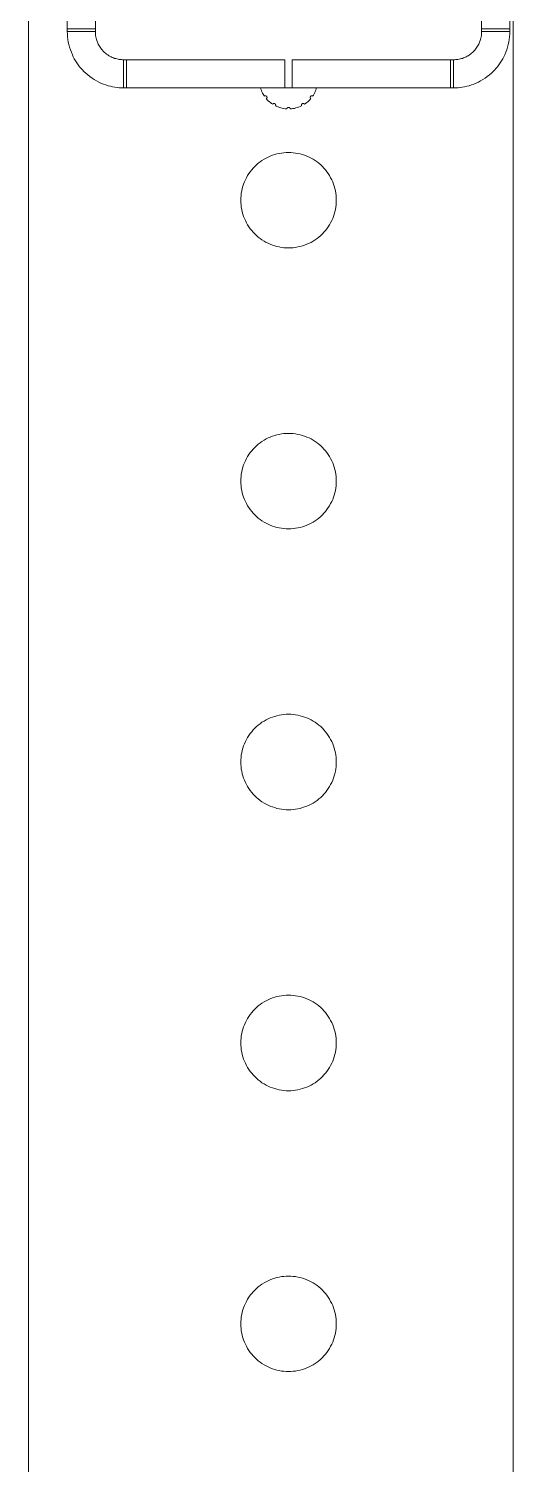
# Model space of a CAD drawing. Header units: millimetres. Extents: x -999 to 4635, y -962 to 3668.
# Drawn here: x -694.4 to -659.9, y 1915 to 2017.2 of the extents above; entities that cross this region are included whole.
import ezdxf

# ---------------------------------------------------------------- set-up
doc = ezdxf.new("R2010")
doc.units = ezdxf.units.MM
doc.layers.add('GORUNEN', color=7, linetype='Continuous', lineweight=9)

msp = doc.modelspace()

# ---------------------------------------------------------------- linework, layer by layer
at = {"layer": 'GORUNEN'}
for points in [[(-694.36, 2515), (-694.36, 330)], [(-659.86, 35), (-659.86, 2515)], [(-691.61, 2113), (-691.61, 2017.21)], [(-689.61, 2017.21), (-689.61, 2113)], [(-662.11, 2113), (-662.11, 2017.21)], [(-660.11, 2017.21), (-660.11, 2113)], [(-691.61, 2017.21), (-691.61, 2017)], [(-689.61, 2017.21), (-691.61, 2017.21)], [(-691.61, 2017), (-691.6, 2016.82), (-691.59, 2016.62), (-691.57, 2016.43), (-691.54, 2016.26), (-691.5, 2016.08), (-691.45, 2015.9), (-691.39, 2015.71), (-691.32, 2015.53), (-691.25, 2015.36), (-691.18, 2015.21), (-691.11, 2015.06), (-691.02, 2014.92), (-690.93, 2014.78), (-690.84, 2014.64), (-690.73, 2014.5), (-690.62, 2014.37), (-690.53, 2014.27), (-690.43, 2014.17)], [(-689.61, 2017), (-691.61, 2017)], [(-689.61, 2017.21), (-689.61, 2017)], [(-689.61, 2017), (-689.6, 2016.91), (-689.6, 2016.81), (-689.59, 2016.72), (-689.57, 2016.63), (-689.55, 2016.54), (-689.53, 2016.45), (-689.5, 2016.36), (-689.47, 2016.26), (-689.43, 2016.18), (-689.4, 2016.11), (-689.36, 2016.03), (-689.31, 2015.96), (-689.27, 2015.89), (-689.22, 2015.82), (-689.17, 2015.75), (-689.11, 2015.69), (-689.07, 2015.64), (-689.02, 2015.59)], [(-662.11, 2017), (-662.11, 2016.91), (-662.12, 2016.81), (-662.13, 2016.72), (-662.14, 2016.63), (-662.16, 2016.54), (-662.18, 2016.45), (-662.21, 2016.36), (-662.25, 2016.26), (-662.28, 2016.18), (-662.32, 2016.11), (-662.36, 2016.03), (-662.4, 2015.96), (-662.44, 2015.89), (-662.49, 2015.82), (-662.54, 2015.75), (-662.6, 2015.69), (-662.64, 2015.64), (-662.69, 2015.59)], [(-662.11, 2017.21), (-660.11, 2017.21)], [(-662.11, 2017), (-662.11, 2017.21)], [(-662.11, 2017), (-660.11, 2017)], [(-660.11, 2017), (-660.11, 2016.82), (-660.12, 2016.62), (-660.15, 2016.43), (-660.18, 2016.26), (-660.21, 2016.08), (-660.26, 2015.9), (-660.32, 2015.71), (-660.39, 2015.53), (-660.46, 2015.36), (-660.53, 2015.21), (-660.61, 2015.06), (-660.69, 2014.92), (-660.78, 2014.78), (-660.88, 2014.64), (-660.98, 2014.5), (-661.09, 2014.37), (-661.18, 2014.27), (-661.28, 2014.17)], [(-660.11, 2017), (-660.11, 2017.21)], [(-689.02, 2015.59), (-688.95, 2015.52), (-688.88, 2015.46), (-688.81, 2015.4), (-688.73, 2015.35), (-688.65, 2015.29), (-688.57, 2015.25), (-688.49, 2015.21), (-688.41, 2015.17), (-688.32, 2015.13), (-688.24, 2015.1), (-688.16, 2015.08), (-688.07, 2015.06), (-687.99, 2015.04), (-687.91, 2015.02), (-687.84, 2015.01), (-687.76, 2015.01), (-687.69, 2015), (-687.65, 2015), (-687.61, 2015)], [(-662.69, 2015.59), (-662.76, 2015.52), (-662.83, 2015.46), (-662.91, 2015.4), (-662.98, 2015.35), (-663.06, 2015.29), (-663.14, 2015.25), (-663.22, 2015.21), (-663.31, 2015.17), (-663.39, 2015.13), (-663.47, 2015.1), (-663.55, 2015.08), (-663.64, 2015.06), (-663.72, 2015.04), (-663.8, 2015.02), (-663.87, 2015.01), (-663.95, 2015.01), (-664.02, 2015), (-664.06, 2015), (-664.11, 2015)], [(-687.61, 2015), (-687.4, 2015)], [(-687.61, 2015), (-687.61, 2013)], [(-687.4, 2015), (-676.11, 2015)], [(-687.4, 2015), (-687.4, 2013)], [(-676.11, 2013), (-676.11, 2015)], [(-675.61, 2015), (-675.61, 2013)], [(-664.32, 2015), (-675.61, 2015)], [(-664.32, 2013), (-664.32, 2015)], [(-664.11, 2015), (-664.32, 2015)], [(-664.11, 2013), (-664.11, 2015)], [(-690.43, 2014.17), (-690.3, 2014.04), (-690.15, 2013.92), (-690.01, 2013.8), (-689.85, 2013.69), (-689.7, 2013.59), (-689.53, 2013.5), (-689.37, 2013.41), (-689.21, 2013.33), (-689.04, 2013.27), (-688.87, 2013.21), (-688.71, 2013.15), (-688.54, 2013.11), (-688.38, 2013.08), (-688.22, 2013.05), (-688.07, 2013.03), (-687.92, 2013.01), (-687.78, 2013), (-687.69, 2013), (-687.61, 2013)], [(-661.28, 2014.17), (-661.41, 2014.04), (-661.56, 2013.92), (-661.71, 2013.8), (-661.86, 2013.69), (-662.02, 2013.59), (-662.18, 2013.5), (-662.34, 2013.41), (-662.51, 2013.33), (-662.67, 2013.27), (-662.84, 2013.21), (-663, 2013.15), (-663.17, 2013.11), (-663.33, 2013.08), (-663.49, 2013.05), (-663.64, 2013.03), (-663.79, 2013.01), (-663.93, 2013), (-664.02, 2013), (-664.11, 2013)], [(-687.61, 2013), (-687.4, 2013)], [(-676.11, 2013), (-687.4, 2013)], [(-677.86, 2013), (-677.83, 2012.91), (-677.79, 2012.81), (-677.75, 2012.72), (-677.71, 2012.63), (-677.66, 2012.55), (-677.62, 2012.48), (-677.58, 2012.41)], [(-676.11, 2013), (-675.61, 2013)], [(-675.61, 2013), (-664.32, 2013)], [(-674.14, 2012.41), (-674.08, 2012.49), (-674.03, 2012.58), (-673.99, 2012.66), (-673.95, 2012.75), (-673.91, 2012.84), (-673.88, 2012.92), (-673.86, 2013)], [(-664.11, 2013), (-664.32, 2013)], [(-677.44, 2012.23), (-677.43, 2012.23), (-677.43, 2012.23), (-677.42, 2012.24), (-677.42, 2012.24), (-677.42, 2012.25), (-677.41, 2012.25), (-677.41, 2012.25), (-677.41, 2012.26), (-677.41, 2012.26), (-677.4, 2012.27), (-677.4, 2012.27), (-677.4, 2012.28), (-677.4, 2012.28), (-677.4, 2012.29), (-677.4, 2012.29), (-677.4, 2012.3), (-677.39, 2012.3), (-677.39, 2012.31), (-677.39, 2012.32), (-677.39, 2012.32), (-677.39, 2012.33), (-677.4, 2012.33), (-677.4, 2012.34), (-677.4, 2012.34), (-677.4, 2012.35), (-677.4, 2012.35), (-677.4, 2012.36), (-677.4, 2012.36), (-677.41, 2012.37), (-677.41, 2012.37), (-677.41, 2012.38), (-677.41, 2012.38), (-677.42, 2012.39), (-677.42, 2012.39), (-677.43, 2012.39), (-677.43, 2012.4), (-677.43, 2012.4), (-677.44, 2012.4), (-677.44, 2012.41), (-677.45, 2012.41), (-677.45, 2012.41), (-677.45, 2012.42), (-677.46, 2012.42), (-677.46, 2012.42), (-677.47, 2012.42), (-677.47, 2012.42), (-677.48, 2012.43), (-677.49, 2012.43), (-677.49, 2012.43), (-677.5, 2012.43), (-677.5, 2012.43), (-677.51, 2012.43), (-677.51, 2012.43), (-677.52, 2012.43), (-677.52, 2012.43), (-677.53, 2012.43), (-677.53, 2012.43), (-677.54, 2012.43), (-677.54, 2012.42), (-677.55, 2012.42), (-677.55, 2012.42), (-677.56, 2012.42), (-677.56, 2012.42), (-677.57, 2012.41), (-677.57, 2012.41), (-677.58, 2012.41)], [(-677.44, 2012.23), (-677.37, 2012.15), (-677.3, 2012.08), (-677.22, 2012.01), (-677.15, 2011.95), (-677.07, 2011.89), (-676.98, 2011.83)], [(-676.78, 2011.72), (-676.78, 2011.72), (-676.78, 2011.73), (-676.78, 2011.73), (-676.78, 2011.74), (-676.77, 2011.74), (-676.77, 2011.75), (-676.77, 2011.75), (-676.77, 2011.76), (-676.77, 2011.76), (-676.77, 2011.77), (-676.77, 2011.78), (-676.77, 2011.78), (-676.77, 2011.79), (-676.77, 2011.79), (-676.77, 2011.8), (-676.78, 2011.8), (-676.78, 2011.81), (-676.78, 2011.81), (-676.78, 2011.82), (-676.78, 2011.82), (-676.78, 2011.83), (-676.79, 2011.83), (-676.79, 2011.84), (-676.79, 2011.84), (-676.8, 2011.84), (-676.8, 2011.85), (-676.8, 2011.85), (-676.81, 2011.86), (-676.81, 2011.86), (-676.82, 2011.86), (-676.82, 2011.87), (-676.83, 2011.87), (-676.83, 2011.87), (-676.83, 2011.88), (-676.84, 2011.88), (-676.84, 2011.88), (-676.85, 2011.88), (-676.85, 2011.88), (-676.86, 2011.88), (-676.86, 2011.89), (-676.87, 2011.89), (-676.88, 2011.89), (-676.88, 2011.89), (-676.89, 2011.89), (-676.89, 2011.89), (-676.9, 2011.89), (-676.9, 2011.89), (-676.91, 2011.89), (-676.91, 2011.88), (-676.92, 2011.88), (-676.92, 2011.88), (-676.93, 2011.88), (-676.93, 2011.88), (-676.94, 2011.87), (-676.94, 2011.87), (-676.95, 2011.87), (-676.95, 2011.87), (-676.96, 2011.86), (-676.96, 2011.86), (-676.96, 2011.86), (-676.97, 2011.85), (-676.97, 2011.85), (-676.98, 2011.84), (-676.98, 2011.84), (-676.98, 2011.84), (-676.98, 2011.83)], [(-676.78, 2011.72), (-676.69, 2011.67), (-676.6, 2011.64), (-676.5, 2011.6), (-676.4, 2011.57), (-676.3, 2011.55), (-676.2, 2011.53), (-676.1, 2011.51), (-676.03, 2011.51), (-675.97, 2011.5)], [(-675.74, 2011.5), (-675.74, 2011.51), (-675.74, 2011.51), (-675.74, 2011.52), (-675.74, 2011.52), (-675.75, 2011.53), (-675.75, 2011.53), (-675.75, 2011.54), (-675.75, 2011.55), (-675.75, 2011.55), (-675.76, 2011.55), (-675.76, 2011.56), (-675.76, 2011.56), (-675.76, 2011.57), (-675.77, 2011.57), (-675.77, 2011.58), (-675.77, 2011.58), (-675.78, 2011.58), (-675.78, 2011.59), (-675.79, 2011.59), (-675.79, 2011.59), (-675.8, 2011.6), (-675.8, 2011.6), (-675.8, 2011.6), (-675.81, 2011.61), (-675.81, 2011.61), (-675.82, 2011.61), (-675.82, 2011.61), (-675.83, 2011.61), (-675.84, 2011.61), (-675.84, 2011.61), (-675.85, 2011.61), (-675.85, 2011.61), (-675.86, 2011.61), (-675.86, 2011.61), (-675.87, 2011.61), (-675.87, 2011.61), (-675.88, 2011.61), (-675.88, 2011.61), (-675.89, 2011.61), (-675.89, 2011.61), (-675.9, 2011.61), (-675.9, 2011.6), (-675.91, 2011.6), (-675.91, 2011.6), (-675.92, 2011.6), (-675.92, 2011.59), (-675.93, 2011.59), (-675.93, 2011.59), (-675.93, 2011.58), (-675.94, 2011.58), (-675.94, 2011.58), (-675.95, 2011.57), (-675.95, 2011.57), (-675.95, 2011.56), (-675.95, 2011.56), (-675.96, 2011.55), (-675.96, 2011.55), (-675.96, 2011.54), (-675.96, 2011.54), (-675.97, 2011.53), (-675.97, 2011.53), (-675.97, 2011.52), (-675.97, 2011.52), (-675.97, 2011.51), (-675.97, 2011.51), (-675.97, 2011.5)], [(-675.74, 2011.5), (-675.64, 2011.51), (-675.54, 2011.52), (-675.44, 2011.54), (-675.33, 2011.57), (-675.24, 2011.59), (-675.14, 2011.63), (-675.04, 2011.67), (-674.98, 2011.69), (-674.93, 2011.72)], [(-674.73, 2011.83), (-674.73, 2011.84), (-674.73, 2011.84), (-674.74, 2011.85), (-674.74, 2011.85), (-674.74, 2011.85), (-674.75, 2011.86), (-674.75, 2011.86), (-674.76, 2011.86), (-674.76, 2011.87), (-674.77, 2011.87), (-674.77, 2011.87), (-674.77, 2011.88), (-674.78, 2011.88), (-674.78, 2011.88), (-674.79, 2011.88), (-674.79, 2011.88), (-674.8, 2011.88), (-674.81, 2011.89), (-674.81, 2011.89), (-674.82, 2011.89), (-674.82, 2011.89), (-674.83, 2011.89), (-674.83, 2011.89), (-674.84, 2011.89), (-674.84, 2011.89), (-674.85, 2011.89), (-674.85, 2011.88), (-674.86, 2011.88), (-674.86, 2011.88), (-674.87, 2011.88), (-674.87, 2011.88), (-674.88, 2011.87), (-674.88, 2011.87), (-674.89, 2011.87), (-674.89, 2011.87), (-674.9, 2011.86), (-674.9, 2011.86), (-674.9, 2011.86), (-674.91, 2011.85), (-674.91, 2011.85), (-674.92, 2011.84), (-674.92, 2011.84), (-674.92, 2011.84), (-674.92, 2011.83), (-674.93, 2011.83), (-674.93, 2011.82), (-674.93, 2011.82), (-674.93, 2011.81), (-674.94, 2011.81), (-674.94, 2011.8), (-674.94, 2011.8), (-674.94, 2011.79), (-674.94, 2011.79), (-674.94, 2011.78), (-674.94, 2011.77), (-674.94, 2011.77), (-674.94, 2011.76), (-674.94, 2011.76), (-674.94, 2011.75), (-674.94, 2011.75), (-674.94, 2011.74), (-674.94, 2011.74), (-674.93, 2011.73), (-674.93, 2011.73), (-674.93, 2011.72), (-674.93, 2011.72)], [(-674.73, 2011.83), (-674.64, 2011.89), (-674.56, 2011.95), (-674.49, 2012.01), (-674.41, 2012.08), (-674.34, 2012.15), (-674.28, 2012.23)], [(-674.14, 2012.41), (-674.14, 2012.41), (-674.14, 2012.41), (-674.15, 2012.42), (-674.15, 2012.42), (-674.16, 2012.42), (-674.16, 2012.42), (-674.17, 2012.43), (-674.17, 2012.43), (-674.18, 2012.43), (-674.19, 2012.43), (-674.19, 2012.43), (-674.2, 2012.43), (-674.2, 2012.43), (-674.21, 2012.43), (-674.21, 2012.43), (-674.22, 2012.43), (-674.22, 2012.43), (-674.23, 2012.43), (-674.23, 2012.43), (-674.24, 2012.42), (-674.24, 2012.42), (-674.25, 2012.42), (-674.25, 2012.42), (-674.26, 2012.42), (-674.26, 2012.41), (-674.27, 2012.41), (-674.27, 2012.41), (-674.28, 2012.4), (-674.28, 2012.4), (-674.28, 2012.4), (-674.29, 2012.39), (-674.29, 2012.39), (-674.29, 2012.38), (-674.3, 2012.38), (-674.3, 2012.38), (-674.3, 2012.37), (-674.31, 2012.37), (-674.31, 2012.36), (-674.31, 2012.36), (-674.31, 2012.35), (-674.31, 2012.35), (-674.32, 2012.34), (-674.32, 2012.34), (-674.32, 2012.33), (-674.32, 2012.33), (-674.32, 2012.32), (-674.32, 2012.31), (-674.32, 2012.31), (-674.32, 2012.3), (-674.32, 2012.3), (-674.32, 2012.29), (-674.31, 2012.29), (-674.31, 2012.28), (-674.31, 2012.28), (-674.31, 2012.27), (-674.31, 2012.27), (-674.31, 2012.26), (-674.3, 2012.26), (-674.3, 2012.25), (-674.3, 2012.25), (-674.29, 2012.24), (-674.29, 2012.24), (-674.29, 2012.24), (-674.28, 2012.23), (-674.28, 2012.23), (-674.28, 2012.23)], [(-675.86, 2008.4), (-676.02, 2008.4), (-676.19, 2008.38), (-676.35, 2008.36), (-676.52, 2008.33), (-676.68, 2008.3), (-676.84, 2008.25), (-677, 2008.2), (-677.16, 2008.14), (-677.31, 2008.07), (-677.46, 2008), (-677.6, 2007.92), (-677.75, 2007.83), (-677.88, 2007.73), (-678.01, 2007.63), (-678.14, 2007.52), (-678.26, 2007.4), (-678.38, 2007.28), (-678.48, 2007.16), (-678.59, 2007.03), (-678.68, 2006.89), (-678.77, 2006.75), (-678.85, 2006.6), (-678.93, 2006.45), (-679, 2006.3), (-679.06, 2006.15), (-679.11, 2005.99), (-679.15, 2005.83), (-679.19, 2005.66), (-679.22, 2005.5), (-679.24, 2005.33), (-679.25, 2005.17), (-679.26, 2005)], [(-672.46, 2005), (-672.46, 2005.17), (-672.47, 2005.33), (-672.49, 2005.5), (-672.52, 2005.66), (-672.56, 2005.83), (-672.6, 2005.99), (-672.65, 2006.15), (-672.71, 2006.3), (-672.78, 2006.45), (-672.86, 2006.6), (-672.94, 2006.75), (-673.03, 2006.89), (-673.13, 2007.03), (-673.23, 2007.16), (-673.34, 2007.28), (-673.45, 2007.4), (-673.57, 2007.52), (-673.7, 2007.63), (-673.83, 2007.73), (-673.97, 2007.83), (-674.11, 2007.92), (-674.25, 2008), (-674.4, 2008.07), (-674.55, 2008.14), (-674.71, 2008.2), (-674.87, 2008.25), (-675.03, 2008.3), (-675.19, 2008.33), (-675.36, 2008.36), (-675.52, 2008.38), (-675.69, 2008.4), (-675.86, 2008.4)], [(-679.26, 2005), (-679.25, 2004.83), (-679.24, 2004.67), (-679.22, 2004.5), (-679.19, 2004.34), (-679.15, 2004.17), (-679.11, 2004.01), (-679.06, 2003.85), (-679, 2003.7), (-678.93, 2003.55), (-678.85, 2003.4), (-678.77, 2003.25), (-678.68, 2003.11), (-678.59, 2002.97), (-678.48, 2002.84), (-678.38, 2002.72), (-678.26, 2002.6), (-678.14, 2002.48), (-678.01, 2002.37), (-677.88, 2002.27), (-677.75, 2002.17), (-677.6, 2002.08), (-677.46, 2002), (-677.31, 2001.93), (-677.16, 2001.86), (-677, 2001.8), (-676.84, 2001.75), (-676.68, 2001.7), (-676.52, 2001.67), (-676.35, 2001.64), (-676.19, 2001.62), (-676.02, 2001.6), (-675.86, 2001.6)], [(-675.86, 2001.6), (-675.69, 2001.6), (-675.52, 2001.62), (-675.36, 2001.64), (-675.19, 2001.67), (-675.03, 2001.7), (-674.87, 2001.75), (-674.71, 2001.8), (-674.55, 2001.86), (-674.4, 2001.93), (-674.25, 2002), (-674.11, 2002.08), (-673.97, 2002.17), (-673.83, 2002.27), (-673.7, 2002.37), (-673.57, 2002.48), (-673.45, 2002.6), (-673.34, 2002.72), (-673.23, 2002.84), (-673.13, 2002.97), (-673.03, 2003.11), (-672.94, 2003.25), (-672.86, 2003.4), (-672.78, 2003.55), (-672.71, 2003.7), (-672.65, 2003.85), (-672.6, 2004.01), (-672.56, 2004.17), (-672.52, 2004.34), (-672.49, 2004.5), (-672.47, 2004.67), (-672.46, 2004.83), (-672.46, 2005)], [(-675.86, 1988.4), (-676.02, 1988.4), (-676.19, 1988.38), (-676.35, 1988.36), (-676.52, 1988.33), (-676.68, 1988.3), (-676.84, 1988.25), (-677, 1988.2), (-677.16, 1988.14), (-677.31, 1988.07), (-677.46, 1988), (-677.6, 1987.92), (-677.75, 1987.83), (-677.88, 1987.73), (-678.01, 1987.63), (-678.14, 1987.52), (-678.26, 1987.4), (-678.38, 1987.28), (-678.48, 1987.16), (-678.59, 1987.03), (-678.68, 1986.89), (-678.77, 1986.75), (-678.85, 1986.6), (-678.93, 1986.45), (-679, 1986.3), (-679.06, 1986.15), (-679.11, 1985.99), (-679.15, 1985.83), (-679.19, 1985.66), (-679.22, 1985.5), (-679.24, 1985.33), (-679.25, 1985.17), (-679.26, 1985)], [(-672.46, 1985), (-672.46, 1985.17), (-672.47, 1985.33), (-672.49, 1985.5), (-672.52, 1985.66), (-672.56, 1985.83), (-672.6, 1985.99), (-672.65, 1986.15), (-672.71, 1986.3), (-672.78, 1986.45), (-672.86, 1986.6), (-672.94, 1986.75), (-673.03, 1986.89), (-673.13, 1987.03), (-673.23, 1987.16), (-673.34, 1987.28), (-673.45, 1987.4), (-673.57, 1987.52), (-673.7, 1987.63), (-673.83, 1987.73), (-673.97, 1987.83), (-674.11, 1987.92), (-674.25, 1988), (-674.4, 1988.07), (-674.55, 1988.14), (-674.71, 1988.2), (-674.87, 1988.25), (-675.03, 1988.3), (-675.19, 1988.33), (-675.36, 1988.36), (-675.52, 1988.38), (-675.69, 1988.4), (-675.86, 1988.4)], [(-679.26, 1985), (-679.25, 1984.83), (-679.24, 1984.67), (-679.22, 1984.5), (-679.19, 1984.34), (-679.15, 1984.17), (-679.11, 1984.01), (-679.06, 1983.85), (-679, 1983.7), (-678.93, 1983.55), (-678.85, 1983.4), (-678.77, 1983.25), (-678.68, 1983.11), (-678.59, 1982.97), (-678.48, 1982.84), (-678.38, 1982.72), (-678.26, 1982.6), (-678.14, 1982.48), (-678.01, 1982.37), (-677.88, 1982.27), (-677.75, 1982.17), (-677.6, 1982.08), (-677.46, 1982), (-677.31, 1981.93), (-677.16, 1981.86), (-677, 1981.8), (-676.84, 1981.75), (-676.68, 1981.7), (-676.52, 1981.67), (-676.35, 1981.64), (-676.19, 1981.62), (-676.02, 1981.6), (-675.86, 1981.6)], [(-675.86, 1981.6), (-675.69, 1981.6), (-675.52, 1981.62), (-675.36, 1981.64), (-675.19, 1981.67), (-675.03, 1981.7), (-674.87, 1981.75), (-674.71, 1981.8), (-674.55, 1981.86), (-674.4, 1981.93), (-674.25, 1982), (-674.11, 1982.08), (-673.97, 1982.17), (-673.83, 1982.27), (-673.7, 1982.37), (-673.57, 1982.48), (-673.45, 1982.6), (-673.34, 1982.72), (-673.23, 1982.84), (-673.13, 1982.97), (-673.03, 1983.11), (-672.94, 1983.25), (-672.86, 1983.4), (-672.78, 1983.55), (-672.71, 1983.7), (-672.65, 1983.85), (-672.6, 1984.01), (-672.56, 1984.17), (-672.52, 1984.34), (-672.49, 1984.5), (-672.47, 1984.67), (-672.46, 1984.83), (-672.46, 1985)], [(-675.86, 1968.4), (-676.02, 1968.4), (-676.19, 1968.38), (-676.35, 1968.36), (-676.52, 1968.33), (-676.68, 1968.3), (-676.84, 1968.25), (-677, 1968.2), (-677.16, 1968.14), (-677.31, 1968.07), (-677.46, 1968), (-677.6, 1967.92), (-677.75, 1967.83), (-677.88, 1967.73), (-678.01, 1967.63), (-678.14, 1967.52), (-678.26, 1967.4), (-678.38, 1967.28), (-678.48, 1967.16), (-678.59, 1967.03), (-678.68, 1966.89), (-678.77, 1966.75), (-678.85, 1966.6), (-678.93, 1966.45), (-679, 1966.3), (-679.06, 1966.15), (-679.11, 1965.99), (-679.15, 1965.83), (-679.19, 1965.66), (-679.22, 1965.5), (-679.24, 1965.33), (-679.25, 1965.17), (-679.26, 1965)], [(-672.46, 1965), (-672.46, 1965.17), (-672.47, 1965.33), (-672.49, 1965.5), (-672.52, 1965.66), (-672.56, 1965.83), (-672.6, 1965.99), (-672.65, 1966.15), (-672.71, 1966.3), (-672.78, 1966.45), (-672.86, 1966.6), (-672.94, 1966.75), (-673.03, 1966.89), (-673.13, 1967.03), (-673.23, 1967.16), (-673.34, 1967.28), (-673.45, 1967.4), (-673.57, 1967.52), (-673.7, 1967.63), (-673.83, 1967.73), (-673.97, 1967.83), (-674.11, 1967.92), (-674.25, 1968), (-674.4, 1968.07), (-674.55, 1968.14), (-674.71, 1968.2), (-674.87, 1968.25), (-675.03, 1968.3), (-675.19, 1968.33), (-675.36, 1968.36), (-675.52, 1968.38), (-675.69, 1968.4), (-675.86, 1968.4)], [(-679.26, 1965), (-679.25, 1964.83), (-679.24, 1964.67), (-679.22, 1964.5), (-679.19, 1964.34), (-679.15, 1964.17), (-679.11, 1964.01), (-679.06, 1963.85), (-679, 1963.7), (-678.93, 1963.55), (-678.85, 1963.4), (-678.77, 1963.25), (-678.68, 1963.11), (-678.59, 1962.97), (-678.48, 1962.84), (-678.38, 1962.72), (-678.26, 1962.6), (-678.14, 1962.48), (-678.01, 1962.37), (-677.88, 1962.27), (-677.75, 1962.17), (-677.6, 1962.08), (-677.46, 1962), (-677.31, 1961.93), (-677.16, 1961.86), (-677, 1961.8), (-676.84, 1961.75), (-676.68, 1961.7), (-676.52, 1961.67), (-676.35, 1961.64), (-676.19, 1961.62), (-676.02, 1961.6), (-675.86, 1961.6)], [(-675.86, 1961.6), (-675.69, 1961.6), (-675.52, 1961.62), (-675.36, 1961.64), (-675.19, 1961.67), (-675.03, 1961.7), (-674.87, 1961.75), (-674.71, 1961.8), (-674.55, 1961.86), (-674.4, 1961.93), (-674.25, 1962), (-674.11, 1962.08), (-673.97, 1962.17), (-673.83, 1962.27), (-673.7, 1962.37), (-673.57, 1962.48), (-673.45, 1962.6), (-673.34, 1962.72), (-673.23, 1962.84), (-673.13, 1962.97), (-673.03, 1963.11), (-672.94, 1963.25), (-672.86, 1963.4), (-672.78, 1963.55), (-672.71, 1963.7), (-672.65, 1963.85), (-672.6, 1964.01), (-672.56, 1964.17), (-672.52, 1964.34), (-672.49, 1964.5), (-672.47, 1964.67), (-672.46, 1964.83), (-672.46, 1965)], [(-675.86, 1948.4), (-676.02, 1948.4), (-676.19, 1948.38), (-676.35, 1948.36), (-676.52, 1948.33), (-676.68, 1948.3), (-676.84, 1948.25), (-677, 1948.2), (-677.16, 1948.14), (-677.31, 1948.07), (-677.46, 1948), (-677.6, 1947.92), (-677.75, 1947.83), (-677.88, 1947.73), (-678.01, 1947.63), (-678.14, 1947.52), (-678.26, 1947.4), (-678.38, 1947.28), (-678.48, 1947.16), (-678.59, 1947.03), (-678.68, 1946.89), (-678.77, 1946.75), (-678.85, 1946.6), (-678.93, 1946.45), (-679, 1946.3), (-679.06, 1946.15), (-679.11, 1945.99), (-679.15, 1945.83), (-679.19, 1945.66), (-679.22, 1945.5), (-679.24, 1945.33), (-679.25, 1945.17), (-679.26, 1945)], [(-672.46, 1945), (-672.46, 1945.17), (-672.47, 1945.33), (-672.49, 1945.5), (-672.52, 1945.66), (-672.56, 1945.83), (-672.6, 1945.99), (-672.65, 1946.15), (-672.71, 1946.3), (-672.78, 1946.45), (-672.86, 1946.6), (-672.94, 1946.75), (-673.03, 1946.89), (-673.13, 1947.03), (-673.23, 1947.16), (-673.34, 1947.28), (-673.45, 1947.4), (-673.57, 1947.52), (-673.7, 1947.63), (-673.83, 1947.73), (-673.97, 1947.83), (-674.11, 1947.92), (-674.25, 1948), (-674.4, 1948.07), (-674.55, 1948.14), (-674.71, 1948.2), (-674.87, 1948.25), (-675.03, 1948.3), (-675.19, 1948.33), (-675.36, 1948.36), (-675.52, 1948.38), (-675.69, 1948.4), (-675.86, 1948.4)], [(-679.26, 1945), (-679.25, 1944.83), (-679.24, 1944.67), (-679.22, 1944.5), (-679.19, 1944.34), (-679.15, 1944.17), (-679.11, 1944.01), (-679.06, 1943.85), (-679, 1943.7), (-678.93, 1943.55), (-678.85, 1943.4), (-678.77, 1943.25), (-678.68, 1943.11), (-678.59, 1942.97), (-678.48, 1942.84), (-678.38, 1942.72), (-678.26, 1942.6), (-678.14, 1942.48), (-678.01, 1942.37), (-677.88, 1942.27), (-677.75, 1942.17), (-677.6, 1942.08), (-677.46, 1942), (-677.31, 1941.93), (-677.16, 1941.86), (-677, 1941.8), (-676.84, 1941.75), (-676.68, 1941.7), (-676.52, 1941.67), (-676.35, 1941.64), (-676.19, 1941.62), (-676.02, 1941.6), (-675.86, 1941.6)], [(-675.86, 1941.6), (-675.69, 1941.6), (-675.52, 1941.62), (-675.36, 1941.64), (-675.19, 1941.67), (-675.03, 1941.7), (-674.87, 1941.75), (-674.71, 1941.8), (-674.55, 1941.86), (-674.4, 1941.93), (-674.25, 1942), (-674.11, 1942.08), (-673.97, 1942.17), (-673.83, 1942.27), (-673.7, 1942.37), (-673.57, 1942.48), (-673.45, 1942.6), (-673.34, 1942.72), (-673.23, 1942.84), (-673.13, 1942.97), (-673.03, 1943.11), (-672.94, 1943.25), (-672.86, 1943.4), (-672.78, 1943.55), (-672.71, 1943.7), (-672.65, 1943.85), (-672.6, 1944.01), (-672.56, 1944.17), (-672.52, 1944.34), (-672.49, 1944.5), (-672.47, 1944.67), (-672.46, 1944.83), (-672.46, 1945)], [(-675.86, 1928.4), (-676.02, 1928.4), (-676.19, 1928.38), (-676.35, 1928.36), (-676.52, 1928.33), (-676.68, 1928.3), (-676.84, 1928.25), (-677, 1928.2), (-677.16, 1928.14), (-677.31, 1928.07), (-677.46, 1928), (-677.6, 1927.92), (-677.75, 1927.83), (-677.88, 1927.73), (-678.01, 1927.63), (-678.14, 1927.52), (-678.26, 1927.4), (-678.38, 1927.28), (-678.48, 1927.16), (-678.59, 1927.03), (-678.68, 1926.89), (-678.77, 1926.75), (-678.85, 1926.6), (-678.93, 1926.45), (-679, 1926.3), (-679.06, 1926.15), (-679.11, 1925.99), (-679.15, 1925.83), (-679.19, 1925.66), (-679.22, 1925.5), (-679.24, 1925.33), (-679.25, 1925.17), (-679.26, 1925)], [(-672.46, 1925), (-672.46, 1925.17), (-672.47, 1925.33), (-672.49, 1925.5), (-672.52, 1925.66), (-672.56, 1925.83), (-672.6, 1925.99), (-672.65, 1926.15), (-672.71, 1926.3), (-672.78, 1926.45), (-672.86, 1926.6), (-672.94, 1926.75), (-673.03, 1926.89), (-673.13, 1927.03), (-673.23, 1927.16), (-673.34, 1927.28), (-673.45, 1927.4), (-673.57, 1927.52), (-673.7, 1927.63), (-673.83, 1927.73), (-673.97, 1927.83), (-674.11, 1927.92), (-674.25, 1928), (-674.4, 1928.07), (-674.55, 1928.14), (-674.71, 1928.2), (-674.87, 1928.25), (-675.03, 1928.3), (-675.19, 1928.33), (-675.36, 1928.36), (-675.52, 1928.38), (-675.69, 1928.4), (-675.86, 1928.4)], [(-679.26, 1925), (-679.25, 1924.83), (-679.24, 1924.67), (-679.22, 1924.5), (-679.19, 1924.34), (-679.15, 1924.17), (-679.11, 1924.01), (-679.06, 1923.85), (-679, 1923.7), (-678.93, 1923.55), (-678.85, 1923.4), (-678.77, 1923.25), (-678.68, 1923.11), (-678.59, 1922.97), (-678.48, 1922.84), (-678.38, 1922.72), (-678.26, 1922.6), (-678.14, 1922.48), (-678.01, 1922.37), (-677.88, 1922.27), (-677.75, 1922.17), (-677.6, 1922.08), (-677.46, 1922), (-677.31, 1921.93), (-677.16, 1921.86), (-677, 1921.8), (-676.84, 1921.75), (-676.68, 1921.7), (-676.52, 1921.67), (-676.35, 1921.64), (-676.19, 1921.62), (-676.02, 1921.6), (-675.86, 1921.6)], [(-675.86, 1921.6), (-675.69, 1921.6), (-675.52, 1921.62), (-675.36, 1921.64), (-675.19, 1921.67), (-675.03, 1921.7), (-674.87, 1921.75), (-674.71, 1921.8), (-674.55, 1921.86), (-674.4, 1921.93), (-674.25, 1922), (-674.11, 1922.08), (-673.97, 1922.17), (-673.83, 1922.27), (-673.7, 1922.37), (-673.57, 1922.48), (-673.45, 1922.6), (-673.34, 1922.72), (-673.23, 1922.84), (-673.13, 1922.97), (-673.03, 1923.11), (-672.94, 1923.25), (-672.86, 1923.4), (-672.78, 1923.55), (-672.71, 1923.7), (-672.65, 1923.85), (-672.6, 1924.01), (-672.56, 1924.17), (-672.52, 1924.34), (-672.49, 1924.5), (-672.47, 1924.67), (-672.46, 1924.83), (-672.46, 1925)]]:
    msp.add_lwpolyline(points, dxfattribs=at)

doc.saveas('drawing.dxf')
